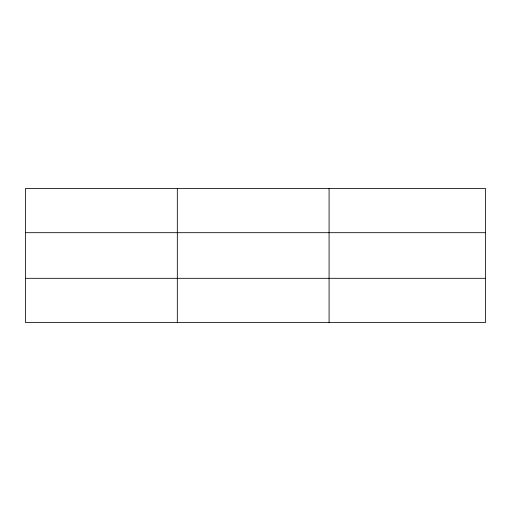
<?xml version="1.0" encoding="UTF-8"?>
<svg xmlns="http://www.w3.org/2000/svg" width="511" height="511" viewBox="0 0 511 511"><rect width="100%" height="100%" fill="white"/><g stroke="black" fill="none" stroke-linecap="round" stroke-linejoin="round"><path stroke-width="0.77" d="M177.317 322.582L177.317 188.418M329.084 322.582L329.084 188.418M485.45 232.69L485.45 188.418L25.55 188.418L25.55 322.582L485.45 322.582L485.45 232.69L25.55 232.69M25.55 278.31L485.45 278.31"/></g></svg>
